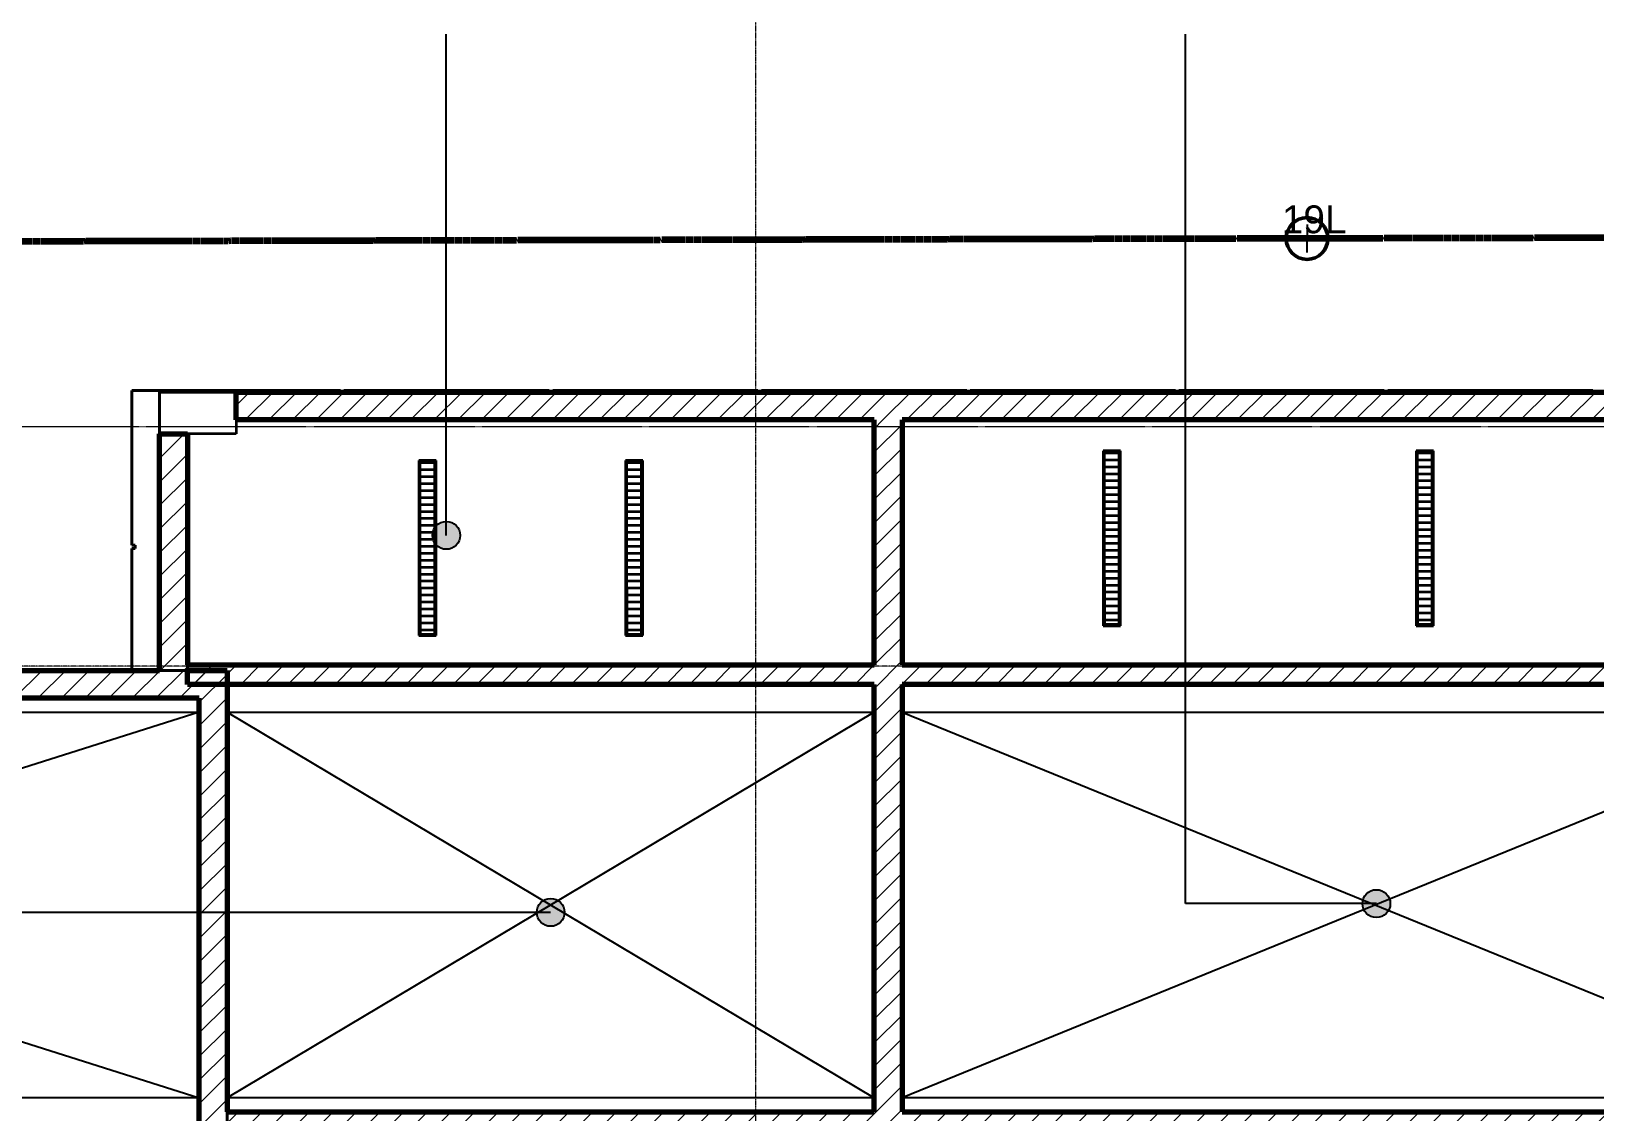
# Model space of a CAD drawing. Header units: millimetres. Extents: x -915437 to -840849, y -5243 to 29956.
# Drawn here: x -886689 to -875455, y 13052 to 20814 of the extents above; entities that cross this region are included whole.
import ezdxf

# ---------------------------------------------------------------- set-up
doc = ezdxf.new("R2010")
doc.units = ezdxf.units.MM
for name, pattern in [('DPA_Grid _ Level 100', [10, 5.5, -1.6, 1.3, -1.6]), ('DPA_Hidden 100', [7.2, 4.7, -2.5]), ('DPA_ROW', [32.5, 15, -2.5, 5, -2.5, 5, -2.5])]:
    doc.linetypes.add(name, pattern=pattern)
for name, color, linetype, lineweight in [('_ _ A-DETL-OPENING', 1, 'Continuous', 25), ('A-ANNO-NOTE', 3, 'Continuous', 25), ('A-COLS-E', 1, 'Continuous', 35), ('A-DETL', 1, 'Continuous', 70), ('A-FLOR-E', 2, 'Continuous', 35), ('A-ROOM-IDEN', 3, 'Continuous', 25), ('A-WALL', 5, 'Continuous', 35), ('A-WALL-PATT', 1, 'Continuous', 35), ('C-PROP-LINE', 10, 'DPA_ROW', 100), ('E-LITE-EQPM', 2, 'Continuous', 35), ('G-ANNO-TEXT', 3, 'Continuous', 9), ('I-WALL-E', 2, 'Continuous', 35), ('S-GRID', 251, 'Continuous', 9), ('S-STRS-MBND', 2, 'Continuous', 35), ('WALL-E', 2, 'Continuous', 35)]:
    doc.layers.add(name, color=color, linetype=linetype, lineweight=lineweight)
doc.styles.add('Arial_2', font='arial.ttf', dxfattribs={"height": 200})
pattern_1 = [(45, (0, 0), (-84.852814, 84.852814), [])]

# ---------------------------------------------------------------- blocks, each defined once
blk = doc.blocks.new('DPA_Rectangular - 550 x 300 mm-16845511-4211-01 ENLARGED ENTRANCE 1 GROUND LEVEL - REFLECTED CEILING PLAN')
at = {"layer": 'A-COLS-E'}
for p, q in [((-275, -150), (-275, 150)), ((-275, 150), (275, 150)), ((275, 150), (275, -150)), ((275, -150), (-275, -150))]:
    blk.add_line(p, q, dxfattribs=at)
blk = doc.blocks.new('DPA_AR_LIGHTING_L4 - Standart-18567080-4211-01 ENLARGED ENTRANCE 1 GROUND LEVEL - REFLECTED CEILING PLAN')
at = {"layer": 'E-LITE-EQPM'}
for p, q in [((127, -171), (127, -46)), ((127, -46), (1384, -46)), ((1381, -49), (130, -49)), ((130, -49), (130, -168)), ((130, -168), (130, -49)), ((130, -49), (1381, -49)), ((1374, -56), (137, -56)), ((137, -161), (137, -56)), ((142, -56), (142, -161)), ((192, -56), (192, -161)), ((242, -56), (242, -161)), ((292, -56), (292, -161)), ((342, -56), (342, -161)), ((392, -56), (392, -161)), ((442, -56), (442, -161)), ((492, -56), (492, -161)), ((542, -56), (542, -161)), ((592, -56), (592, -161)), ((642, -56), (642, -161)), ((692, -56), (692, -161)), ((742, -56), (742, -161)), ((792, -56), (792, -161)), ((842, -56), (842, -161)), ((892, -56), (892, -161)), ((942, -56), (942, -161)), ((992, -56), (992, -161)), ((1042, -56), (1374, -56)), ((1042, -56), (1042, -161)), ((1092, -56), (1092, -161)), ((1142, -56), (1142, -161)), ((1192, -56), (1192, -161)), ((1242, -56), (1242, -161)), ((1292, -56), (1292, -161)), ((1342, -56), (1342, -161)), ((1374, -56), (1374, -161)), ((1381, -168), (1381, -49)), ((1381, -49), (1381, -168)), ((1384, -46), (1384, -171)), ((1384, -171), (127, -171)), ((130, -168), (1381, -168)), ((1381, -168), (130, -168)), ((1374, -161), (137, -161))]:
    blk.add_line(p, q, dxfattribs=at)
blk = doc.blocks.new('Family - ___-5116072-4211-01 ENLARGED ENTRANCE 1 GROUND LEVEL - REFLECTED CEILING PLAN')
at = {"layer": 'C-PROP-LINE'}
for p, q in [((-877522, 19325), (-895222, 19284)), ((-846883, 19393), (-877522, 19325))]:
    blk.add_line(p, q, dxfattribs=at)
blk = doc.blocks.new('DPA_GM_ROW_Node - Small-3986038-4211-01 ENLARGED ENTRANCE 1 GROUND LEVEL - REFLECTED CEILING PLAN')
at = {"layer": 'A-ANNO-NOTE'}
for p, q in [((0, 0), (-1, 0)), ((0, 1), (0, 0)), ((0, 0), (1, 0)), ((0, -1), (0, 0))]:
    blk.add_line(p, q, dxfattribs=at)
at = {"layer": 'A-ANNO-NOTE', "lineweight": 50}
blk.add_circle((0, 0), 1.5, dxfattribs=at)

msp = doc.modelspace()

# ---------------------------------------------------------------- hatches: boundary and pattern name
at = {"layer": 'A-ROOM-IDEN'}
h = msp.add_hatch(color=256, dxfattribs=at)
edge = h.paths.add_edge_path()
edge.add_arc((-883707.1, 17192.1), 100, 0, 360)
h = msp.add_hatch(color=256, dxfattribs=at)
edge = h.paths.add_edge_path()
edge.add_arc((-877023.9, 14547.1), 100, 0, 360)
h = msp.add_hatch(color=256, dxfattribs=at)
edge = h.paths.add_edge_path()
edge.add_arc((-882957.3, 14483.9), 100, 0, 360)
at = {"layer": 'A-WALL-PATT', "lineweight": 9}
h = msp.add_hatch(dxfattribs=at)
h.set_pattern_fill('FP_1', color=256, style=0, pattern_type=2)
h.set_pattern_definition(pattern_1)
h.paths.add_polyline_path([(-880917.4, 18022), (-880917.4, 18222), (-885217.4, 18222), (-885217.4, 18022), (-883928.3, 18022)])
h = msp.add_hatch(dxfattribs=at)
h.set_pattern_fill('FP_1', color=256, style=0, pattern_type=2)
h.set_pattern_definition(pattern_1)
h.paths.add_polyline_path([(-873363.2, 18022), (-873017.6, 18022), (-873017.6, 18222), (-880917.4, 18222), (-880917.4, 18022), (-873891.5, 18022)])
h = msp.add_hatch(dxfattribs=at)
h.set_pattern_fill('FP_1', color=256, style=0, pattern_type=2)
h.set_pattern_definition(pattern_1)
h.paths.add_polyline_path([(-880432.4, 16262), (-880432.4, 18022), (-880632.4, 18022), (-880632.4, 16262)])
h = msp.add_hatch(dxfattribs=at)
h.set_pattern_fill('FP_1', color=256, style=0, pattern_type=2)
h.set_pattern_definition(pattern_1)
h.paths.add_polyline_path([(-885567.4, 16222), (-885567.4, 17922), (-885767.4, 17922), (-885767.4, 16222)])
h = msp.add_hatch(dxfattribs=at)
h.set_pattern_fill('FP_1', color=256, style=0, pattern_type=2)
h.set_pattern_definition(pattern_1)
h.paths.add_polyline_path([(-885482.4, 16022), (-885482.4, 16222), (-894482.4, 16222), (-894482.4, 16022), (-888154.4, 16022)])
h = msp.add_hatch(dxfattribs=at)
h.set_pattern_fill('FP_1', color=256, style=0, pattern_type=2)
h.set_pattern_definition(pattern_1)
h.paths.add_polyline_path([(-866507.4, 16122), (-866507.4, 16262), (-885567.4, 16262), (-885567.4, 16122), (-866632.4, 16122)])
h = msp.add_hatch(dxfattribs=at)
h.set_pattern_fill('FP_1', color=256, style=0, pattern_type=2)
h.set_pattern_definition(pattern_1)
h.paths.add_polyline_path([(-885282.4, 12852), (-885282.4, 16222), (-885482.4, 16222), (-885482.4, 12852)])
h = msp.add_hatch(dxfattribs=at)
h.set_pattern_fill('FP_1', color=256, style=0, pattern_type=2)
h.set_pattern_definition(pattern_1)
h.paths.add_polyline_path([(-880432.4, 13052), (-880432.4, 16122), (-880632.4, 16122), (-880632.4, 13052)])
h = msp.add_hatch(dxfattribs=at)
h.set_pattern_fill('FP_1', color=256, style=0, pattern_type=2)
h.set_pattern_definition(pattern_1)
h.paths.add_polyline_path([(-866632.4, 12852), (-866632.4, 13052), (-885282.4, 13052), (-885282.4, 12852), (-866760, 12852)])

# ---------------------------------------------------------------- linework, layer by layer
at = {"layer": '_ _ A-DETL-OPENING'}
for p, q in [((-885482.4, 15922), (-894255.4, 13152)), ((-894255.4, 15922), (-885482.4, 13152)), ((-894255.4, 15922), (-885482.4, 15922)), ((-885482.4, 15922), (-885482.4, 13152)), ((-885282.4, 13152), (-885282.4, 15922)), ((-885282.4, 15922), (-880632.4, 15922)), ((-880632.4, 15922), (-885282.4, 13152)), ((-885282.4, 15922), (-880632.4, 13152)), ((-880632.4, 15922), (-880632.4, 13152)), ((-880432.4, 13152), (-880432.4, 15922)), ((-880432.4, 15922), (-873632.4, 15922)), ((-873632.4, 15922), (-880432.4, 13152)), ((-880432.4, 15922), (-873632.4, 13152)), ((-885482.4, 13152), (-894255.4, 13152)), ((-880632.4, 13152), (-885282.4, 13152)), ((-873632.4, 13152), (-880432.4, 13152))]:
    msp.add_line(p, q, dxfattribs=at)
at = {"layer": 'A-DETL', "linetype": 'DPA_Hidden 100', "lineweight": 9}
msp.add_line((-847407.4, 17972), (-896525.4, 17972), dxfattribs=at)
at = {"layer": 'A-FLOR-E'}
for p, q in [((-885567.4, 18222), (-867057.4, 18222)), ((-867057.4, 18222), (-885567.4, 18222)), ((-885567.4, 16222), (-885567.4, 17922)), ((-885567.4, 17922), (-885567.4, 16222)), ((-885282.4, 13052), (-885282.4, 16122)), ((-885282.4, 16122), (-885282.4, 13052)), ((-885282.4, 12852), (-885282.4, 13052))]:
    msp.add_line(p, q, dxfattribs=at)
at = {"layer": 'A-ROOM-IDEN'}
for p, q in [((-883707.1, 17192.1), (-883707.1, 20793.8)), ((-878395.9, 14547.1), (-878395.9, 20793.8)), ((-877023.9, 14547.1), (-878395.9, 14547.1)), ((-882957.3, 14483.9), (-888248.4, 14483.9))]:
    msp.add_line(p, q, dxfattribs=at)
for centre in [(-883707.1, 17192.1), (-877023.9, 14547.1), (-882957.3, 14483.9)]:
    msp.add_circle(centre, 100, dxfattribs=at)
at = {"layer": 'A-WALL', "color": 7, "lineweight": 70}
for p, q in [((-885217.4, 18022), (-885217.4, 18222)), ((-885217.4, 18222), (-880917.4, 18222)), ((-880917.4, 18222), (-872717.6, 18222)), ((-880917.4, 18022), (-885217.4, 18022)), ((-880632.4, 18022), (-880917.4, 18022)), ((-880632.4, 16262), (-880632.4, 18022)), ((-880432.4, 18022), (-880432.4, 16262)), ((-873017.6, 18022), (-880432.4, 18022)), ((-885767.4, 16222), (-885767.4, 17922)), ((-885767.4, 17922), (-885567.4, 17922)), ((-885567.4, 17922), (-885567.4, 16262)), ((-888462.4, 16222), (-885767.4, 16222)), ((-885567.4, 16262), (-880632.4, 16262)), ((-885567.4, 16122), (-885567.4, 16222)), ((-885567.4, 16222), (-885482.4, 16222)), ((-885482.4, 16222), (-885282.4, 16222)), ((-885282.4, 16222), (-885282.4, 13052)), ((-880432.4, 16262), (-872917.6, 16262)), ((-880632.4, 16122), (-885567.4, 16122)), ((-880632.4, 13052), (-880632.4, 16122)), ((-866632.4, 16122), (-880432.4, 16122)), ((-880432.4, 16122), (-880432.4, 13052)), ((-885482.4, 16022), (-894282.4, 16022)), ((-885482.4, 12852), (-885482.4, 16022)), ((-885282.4, 13052), (-880632.4, 13052)), ((-880432.4, 13052), (-873632.4, 13052))]:
    msp.add_line(p, q, dxfattribs=at)
at = {"layer": 'I-WALL-E'}
for p, q in [((-885967.4, 18222), (-885967.4, 17122)), ((-885967.4, 17122), (-885967.4, 18222)), ((-885967.4, 17122), (-885967.4, 18222)), ((-885767.4, 16222), (-885767.4, 18222)), ((-885767.4, 18222), (-885767.4, 16222)), ((-885767.4, 18222), (-885767.4, 16222)), ((-885942.4, 17122), (-885967.4, 17122)), ((-885967.4, 17122), (-885942.4, 17122)), ((-885967.4, 16222), (-885967.4, 17097)), ((-885967.4, 17097), (-885967.4, 16222)), ((-885967.4, 16222), (-885967.4, 17097)), ((-885967.4, 17097), (-885942.4, 17097)), ((-885942.4, 17097), (-885967.4, 17097)), ((-885942.4, 17097), (-885942.4, 17122)), ((-885942.4, 17122), (-885942.4, 17097)), ((-885767.4, 16022), (-885967.4, 16022)), ((-885767.4, 16022), (-885967.4, 16022))]:
    msp.add_line(p, q, dxfattribs=at)
at = {"layer": 'S-GRID', "linetype": 'DPA_Grid _ Level 100'}
for p, q in [((-881482.4, -5243.1), (-881482.4, 26301)), ((-841739.4, 16252), (-911783.9, 16252))]:
    msp.add_line(p, q, dxfattribs=at)
at = {"layer": 'S-STRS-MBND'}
msp.add_line((-885282.4, 15822), (-885282.4, 13482), dxfattribs=at)
at = {"layer": 'WALL-E'}
for p, q in [((-885967.4, 18232), (-884467.4, 18232)), ((-884467.4, 18232), (-885967.4, 18232)), ((-885967.4, 18222), (-885967.4, 18232)), ((-885967.4, 18222), (-885967.4, 18232)), ((-885767.4, 18222), (-867057.4, 18222)), ((-885567.4, 18222), (-885767.4, 18222)), ((-885767.4, 18222), (-885767.4, 18022)), ((-885767.4, 18022), (-885767.4, 18222)), ((-885767.4, 18222), (-884467.4, 18222)), ((-884467.4, 18222), (-885767.4, 18222)), ((-867057.4, 18222), (-885567.4, 18222)), ((-884467.4, 18232), (-884467.4, 18222)), ((-884467.4, 18222), (-884467.4, 18232)), ((-882967.4, 18232), (-884442.4, 18232)), ((-884442.4, 18232), (-882967.4, 18232)), ((-884442.4, 18222), (-884442.4, 18232)), ((-884442.4, 18232), (-884442.4, 18222)), ((-882967.4, 18222), (-884442.4, 18222)), ((-884442.4, 18222), (-882967.4, 18222)), ((-882967.4, 18232), (-882967.4, 18222)), ((-882967.4, 18222), (-882967.4, 18232)), ((-881467.4, 18232), (-882942.4, 18232)), ((-882942.4, 18232), (-881467.4, 18232)), ((-882942.4, 18222), (-882942.4, 18232)), ((-882942.4, 18232), (-882942.4, 18222)), ((-881467.4, 18222), (-882942.4, 18222)), ((-882942.4, 18222), (-881467.4, 18222)), ((-881467.4, 18232), (-881467.4, 18222)), ((-881467.4, 18222), (-881467.4, 18232)), ((-879967.4, 18232), (-881442.4, 18232)), ((-881442.4, 18232), (-879967.4, 18232)), ((-881442.4, 18222), (-881442.4, 18232)), ((-881442.4, 18232), (-881442.4, 18222)), ((-879967.4, 18222), (-881442.4, 18222)), ((-881442.4, 18222), (-879967.4, 18222)), ((-879967.4, 18232), (-879967.4, 18222)), ((-879967.4, 18222), (-879967.4, 18232)), ((-878467.4, 18232), (-879942.4, 18232)), ((-879942.4, 18232), (-878467.4, 18232)), ((-879942.4, 18222), (-879942.4, 18232)), ((-879942.4, 18232), (-879942.4, 18222)), ((-878467.4, 18222), (-879942.4, 18222)), ((-879942.4, 18222), (-878467.4, 18222)), ((-878467.4, 18232), (-878467.4, 18222)), ((-878467.4, 18222), (-878467.4, 18232)), ((-876967.4, 18232), (-878442.4, 18232)), ((-878442.4, 18232), (-876967.4, 18232)), ((-878442.4, 18222), (-878442.4, 18232)), ((-878442.4, 18232), (-878442.4, 18222)), ((-876967.4, 18222), (-878442.4, 18222)), ((-878442.4, 18222), (-876967.4, 18222)), ((-876967.4, 18232), (-876967.4, 18222)), ((-876967.4, 18222), (-876967.4, 18232)), ((-875467.4, 18232), (-876942.4, 18232)), ((-876942.4, 18232), (-875467.4, 18232)), ((-876942.4, 18222), (-876942.4, 18232)), ((-876942.4, 18232), (-876942.4, 18222)), ((-875467.4, 18222), (-876942.4, 18222)), ((-876942.4, 18222), (-875467.4, 18222)), ((-875467.4, 18232), (-875467.4, 18222)), ((-875467.4, 18222), (-875467.4, 18232)), ((-885767.4, 16222), (-885767.4, 18022)), ((-885767.4, 18022), (-885767.4, 16222)), ((-885567.4, 16222), (-885567.4, 17922)), ((-885567.4, 17922), (-885567.4, 16222)), ((-885567.4, 16222), (-885767.4, 16222)), ((-885767.4, 16222), (-885567.4, 16222)), ((-885282.4, 16022), (-885282.4, 16122)), ((-885282.4, 16022), (-885282.4, 16122)), ((-885282.4, 13052), (-885282.4, 12852))]:
    msp.add_line(p, q, dxfattribs=at)

# ---------------------------------------------------------------- block references
at = {"layer": 'A-ANNO-NOTE', "xscale": 100, "yscale": 100, "zscale": 100}
msp.add_blockref('DPA_GM_ROW_Node - Small-3986038-4211-01 ENLARGED ENTRANCE 1 GROUND LEVEL - REFLECTED CEILING PLAN', (-877522.2, 19324.9), dxfattribs=at)
at = {"layer": 'A-COLS-E'}
msp.add_blockref('DPA_Rectangular - 550 x 300 mm-16845511-4211-01 ENLARGED ENTRANCE 1 GROUND LEVEL - REFLECTED CEILING PLAN', (-885492.4, 18072), dxfattribs=at)
at = {"layer": 'C-PROP-LINE'}
msp.add_blockref('Family - ___-5116072-4211-01 ENLARGED ENTRANCE 1 GROUND LEVEL - REFLECTED CEILING PLAN', (0, 0), dxfattribs=at)
at = {"layer": 'E-LITE-EQPM', "extrusion": (0, 0, -1)}
for p, rotation in [((879033.3, 17927.6), 270), ((876783.7, 17927.6), 270), ((883950.9, 17856.8), 269.9999999999998), ((882466.4, 17856.8), 269.9999999999998)]:
    msp.add_blockref('DPA_AR_LIGHTING_L4 - Standart-18567080-4211-01 ENLARGED ENTRANCE 1 GROUND LEVEL - REFLECTED CEILING PLAN', p, dxfattribs=dict(at, rotation=rotation))

# ---------------------------------------------------------------- texts
at = {"layer": 'G-ANNO-TEXT', "color": 7, "insert": (-877703.7, 19562.7), "char_height": 200, "width": 577.215, "attachment_point": 1, "style": 'Arial_2'}
msp.add_mtext('19L', dxfattribs=at)

doc.saveas('drawing.dxf')
